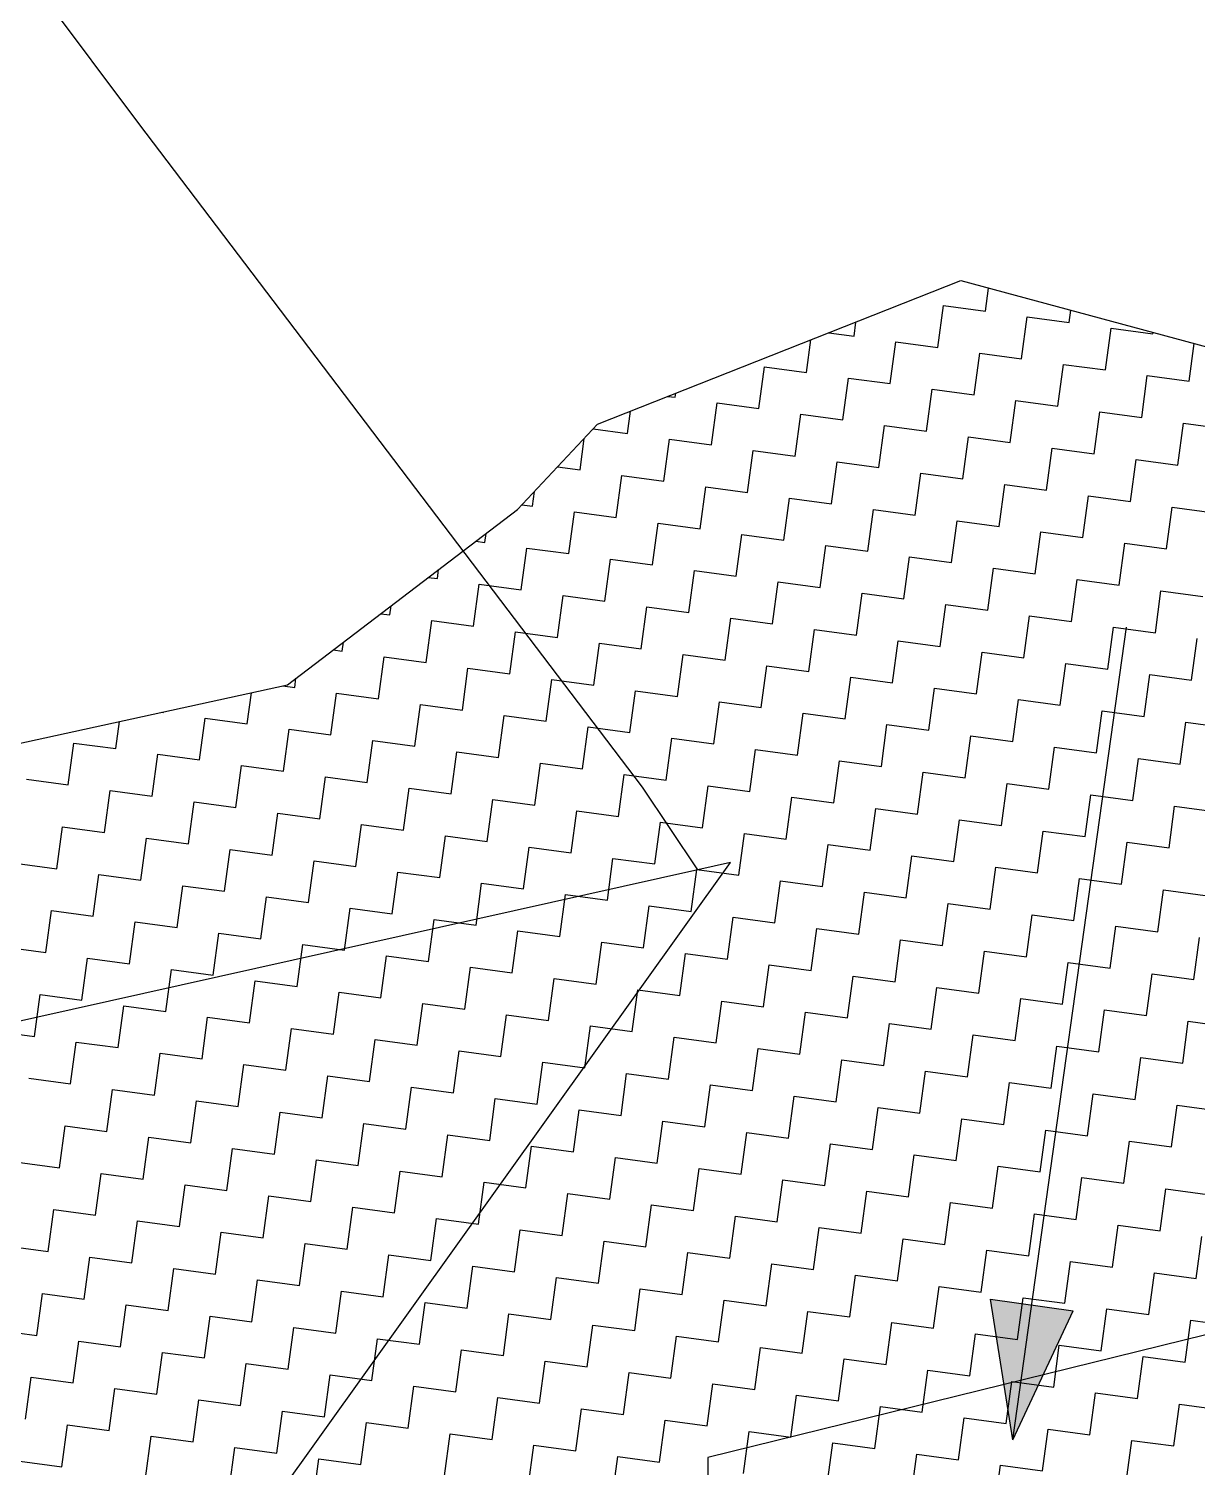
# Model space of a CAD drawing. Header units: metres. Extents: x 291974 to 293244, y 2020596 to 2023640.
# Drawn here: x 292345.3 to 292414.4, y 2020645 to 2020730.1 of the extents above; entities that cross this region are included whole.
import ezdxf

# ---------------------------------------------------------------- set-up
doc = ezdxf.new("R2010")
doc.units = ezdxf.units.M
doc.header["$MEASUREMENT"] = 0
doc.layers.add('POLY_HATCH', color=12, linetype='Continuous')
doc.layers.add('POLY_PARCEL', color=6, linetype='Continuous')

msp = doc.modelspace()

# ---------------------------------------------------------------- hatches: boundary and pattern name
h = msp.add_hatch(color=256)
h.paths.add_polyline_path([(292404.578, 2020654.609), (292402.138, 2020654.95), (292403.462, 2020646.633)])
h.paths.add_polyline_path([(292403.462, 2020646.633), (292407.017, 2020654.268), (292404.578, 2020654.609)])

# ---------------------------------------------------------------- linework, layer by layer
for points in [[(292403.462, 2020646.633), (292410.182, 2020694.685)], [(292402.138, 2020654.95), (292407.017, 2020654.268)], [(292403.462, 2020646.633), (292402.138, 2020654.95)], [(292403.462, 2020646.633), (292407.017, 2020654.268)]]:
    msp.add_lwpolyline(points)
at = {"layer": 'POLY_HATCH'}
for p, q in [((292378.901, 2020706.679), (292400.38, 2020715.165)), ((292400.38, 2020715.165), (292418.431, 2020710.293)), ((292374.154, 2020701.629), (292378.901, 2020706.679)), ((292360.556, 2020691.268), (292374.154, 2020701.629)), ((292342.12, 2020687.249), (292360.556, 2020691.268))]:
    msp.add_line(p, q, dxfattribs=at)
at = {"layer": 'POLY_HATCH', "linetype": 'Continuous'}
for p, q in [((292401.829, 2020713.36), (292402.012, 2020714.724)), ((292399.017, 2020711.216), (292399.351, 2020713.694)), ((292399.351, 2020713.694), (292401.829, 2020713.36)), ((292406.784, 2020712.692), (292406.881, 2020713.411)), ((292394.062, 2020711.884), (292394.174, 2020712.713)), ((292403.972, 2020710.549), (292404.306, 2020713.026)), ((292404.306, 2020713.026), (292406.784, 2020712.692)), ((292391.25, 2020709.741), (292391.509, 2020711.66)), ((292392.581, 2020712.084), (292394.062, 2020711.884)), ((292408.927, 2020709.881), (292409.261, 2020712.358)), ((292409.261, 2020712.358), (292411.739, 2020712.024)), ((292411.739, 2020712.024), (292411.749, 2020712.097)), ((292396.206, 2020709.073), (292396.539, 2020711.55)), ((292396.539, 2020711.55), (292399.017, 2020711.216)), ((292401.161, 2020708.405), (292401.495, 2020710.883)), ((292401.495, 2020710.883), (292403.972, 2020710.549)), ((292413.882, 2020709.213), (292414.183, 2020711.44)), ((292388.439, 2020707.597), (292388.773, 2020710.075)), ((292388.773, 2020710.075), (292391.25, 2020709.741)), ((292406.116, 2020707.737), (292406.45, 2020710.215)), ((292406.45, 2020710.215), (292408.927, 2020709.881)), ((292393.394, 2020706.929), (292393.728, 2020709.407)), ((292393.728, 2020709.407), (292396.206, 2020709.073)), ((292411.071, 2020707.069), (292411.405, 2020709.547)), ((292411.405, 2020709.547), (292413.882, 2020709.213)), ((292383.06, 2020708.322), (292383.484, 2020708.265)), ((292383.484, 2020708.265), (292383.516, 2020708.502)), ((292398.349, 2020706.261), (292398.683, 2020708.739)), ((292398.683, 2020708.739), (292401.161, 2020708.405)), ((292380.672, 2020706.121), (292380.851, 2020707.45)), ((292385.627, 2020705.453), (292385.961, 2020707.931)), ((292385.961, 2020707.931), (292388.439, 2020707.597)), ((292403.304, 2020705.593), (292403.638, 2020708.071)), ((292403.638, 2020708.071), (292406.116, 2020707.737)), ((292408.259, 2020704.926), (292408.593, 2020707.403)), ((292408.593, 2020707.403), (292411.071, 2020707.069)), ((292390.583, 2020704.786), (292390.916, 2020707.263)), ((292390.916, 2020707.263), (292393.394, 2020706.929)), ((292395.538, 2020704.118), (292395.872, 2020706.595)), ((292395.872, 2020706.595), (292398.349, 2020706.261)), ((292413.215, 2020704.258), (292413.549, 2020706.735)), ((292413.549, 2020706.735), (292416.026, 2020706.401)), ((292377.861, 2020703.978), (292378.112, 2020705.839)), ((292378.635, 2020706.396), (292380.672, 2020706.121)), ((292382.816, 2020703.31), (292383.15, 2020705.787)), ((292383.15, 2020705.787), (292385.627, 2020705.453)), ((292400.493, 2020703.45), (292400.827, 2020705.927)), ((292400.827, 2020705.927), (292403.304, 2020705.593)), ((292387.771, 2020702.642), (292388.105, 2020705.12)), ((292388.105, 2020705.12), (292390.583, 2020704.786)), ((292405.448, 2020702.782), (292405.782, 2020705.259)), ((292405.782, 2020705.259), (292408.259, 2020704.926)), ((292376.53, 2020704.157), (292377.861, 2020703.978)), ((292392.726, 2020701.974), (292393.06, 2020704.452)), ((292393.06, 2020704.452), (292395.538, 2020704.118)), ((292410.403, 2020702.114), (292410.737, 2020704.592)), ((292410.737, 2020704.592), (292413.215, 2020704.258)), ((292380.004, 2020701.166), (292380.338, 2020703.644)), ((292380.338, 2020703.644), (292382.816, 2020703.31)), ((292397.681, 2020701.306), (292398.015, 2020703.784)), ((292398.015, 2020703.784), (292400.493, 2020703.45)), ((292375.049, 2020701.834), (292375.167, 2020702.707)), ((292384.96, 2020700.498), (292385.293, 2020702.976)), ((292385.293, 2020702.976), (292387.771, 2020702.642)), ((292389.915, 2020699.83), (292390.249, 2020702.308)), ((292390.249, 2020702.308), (292392.726, 2020701.974)), ((292402.636, 2020700.638), (292402.97, 2020703.116)), ((292402.97, 2020703.116), (292405.448, 2020702.782)), ((292407.592, 2020699.97), (292407.926, 2020702.448)), ((292407.926, 2020702.448), (292410.403, 2020702.114)), ((292374.426, 2020701.918), (292375.049, 2020701.834)), ((292377.193, 2020699.023), (292377.527, 2020701.5)), ((292377.527, 2020701.5), (292380.004, 2020701.166)), ((292394.87, 2020699.163), (292395.204, 2020701.64)), ((292395.204, 2020701.64), (292397.681, 2020701.306)), ((292412.547, 2020699.303), (292412.881, 2020701.78)), ((292412.881, 2020701.78), (292415.358, 2020701.446)), ((292382.148, 2020698.355), (292382.482, 2020700.832)), ((292382.482, 2020700.832), (292384.96, 2020700.498)), ((292399.825, 2020698.495), (292400.159, 2020700.972)), ((292400.159, 2020700.972), (292402.636, 2020700.638)), ((292371.704, 2020699.762), (292372.238, 2020699.69)), ((292372.238, 2020699.69), (292372.31, 2020700.224)), ((292387.103, 2020697.687), (292387.437, 2020700.164)), ((292387.437, 2020700.164), (292389.915, 2020699.83)), ((292404.78, 2020697.827), (292405.114, 2020700.304)), ((292405.114, 2020700.304), (292407.592, 2020699.97)), ((292374.381, 2020696.879), (292374.715, 2020699.356)), ((292374.715, 2020699.356), (292377.193, 2020699.023)), ((292392.058, 2020697.019), (292392.392, 2020699.496)), ((292392.392, 2020699.496), (292394.87, 2020699.163)), ((292409.735, 2020697.159), (292410.069, 2020699.636)), ((292410.069, 2020699.636), (292412.547, 2020699.303)), ((292369.426, 2020697.547), (292369.498, 2020698.081)), ((292379.336, 2020696.211), (292379.67, 2020698.689)), ((292379.67, 2020698.689), (292382.148, 2020698.355)), ((292397.013, 2020696.351), (292397.347, 2020698.829)), ((292397.347, 2020698.829), (292399.825, 2020698.495)), ((292401.969, 2020695.683), (292402.302, 2020698.161)), ((292402.302, 2020698.161), (292404.78, 2020697.827)), ((292368.891, 2020697.619), (292369.426, 2020697.547)), ((292371.57, 2020694.735), (292371.904, 2020697.213)), ((292371.904, 2020697.213), (292374.381, 2020696.879)), ((292384.292, 2020695.543), (292384.626, 2020698.021)), ((292384.626, 2020698.021), (292387.103, 2020697.687)), ((292389.247, 2020694.875), (292389.581, 2020697.353)), ((292389.581, 2020697.353), (292392.058, 2020697.019)), ((292406.924, 2020695.015), (292407.258, 2020697.493)), ((292407.258, 2020697.493), (292409.735, 2020697.159)), ((292376.525, 2020694.067), (292376.859, 2020696.545)), ((292376.859, 2020696.545), (292379.336, 2020696.211)), ((292394.202, 2020694.207), (292394.536, 2020696.685)), ((292394.536, 2020696.685), (292397.013, 2020696.351)), ((292411.879, 2020694.347), (292412.213, 2020696.825)), ((292412.213, 2020696.825), (292414.69, 2020696.491)), ((292366.615, 2020695.403), (292366.687, 2020695.939)), ((292381.48, 2020693.4), (292381.814, 2020695.877)), ((292381.814, 2020695.877), (292384.292, 2020695.543)), ((292399.157, 2020693.54), (292399.491, 2020696.017)), ((292399.491, 2020696.017), (292401.969, 2020695.683)), ((292366.078, 2020695.475), (292366.615, 2020695.403)), ((292368.758, 2020692.592), (292369.092, 2020695.069)), ((292369.092, 2020695.069), (292371.57, 2020694.735)), ((292386.435, 2020692.732), (292386.769, 2020695.209)), ((292386.769, 2020695.209), (292389.247, 2020694.875)), ((292404.112, 2020692.872), (292404.446, 2020695.349)), ((292404.446, 2020695.349), (292406.924, 2020695.015)), ((292409.067, 2020692.204), (292409.401, 2020694.681)), ((292409.401, 2020694.681), (292411.879, 2020694.347)), ((292363.803, 2020693.26), (292363.876, 2020693.797)), ((292373.713, 2020691.924), (292374.047, 2020694.401)), ((292374.047, 2020694.401), (292376.525, 2020694.067)), ((292391.39, 2020692.064), (292391.724, 2020694.541)), ((292391.724, 2020694.541), (292394.202, 2020694.207)), ((292396.346, 2020691.396), (292396.679, 2020693.873)), ((292396.679, 2020693.873), (292399.157, 2020693.54)), ((292414.022, 2020691.536), (292414.356, 2020694.013)), ((292363.265, 2020693.332), (292363.803, 2020693.26)), ((292378.669, 2020691.256), (292379.003, 2020693.733)), ((292379.003, 2020693.733), (292381.48, 2020693.4)), ((292383.624, 2020690.588), (292383.958, 2020693.066)), ((292383.958, 2020693.066), (292386.435, 2020692.732)), ((292401.301, 2020690.728), (292401.635, 2020693.206)), ((292401.635, 2020693.206), (292404.112, 2020692.872)), ((292365.947, 2020690.448), (292366.281, 2020692.926)), ((292366.281, 2020692.926), (292368.758, 2020692.592)), ((292370.902, 2020689.78), (292371.236, 2020692.258)), ((292371.236, 2020692.258), (292373.713, 2020691.924)), ((292388.579, 2020689.92), (292388.913, 2020692.398)), ((292388.913, 2020692.398), (292391.39, 2020692.064)), ((292406.256, 2020690.06), (292406.59, 2020692.538)), ((292406.59, 2020692.538), (292409.067, 2020692.204)), ((292360.992, 2020691.116), (292361.064, 2020691.655)), ((292375.857, 2020689.112), (292376.191, 2020691.59)), ((292376.191, 2020691.59), (292378.669, 2020691.256)), ((292393.534, 2020689.252), (292393.868, 2020691.73)), ((292393.868, 2020691.73), (292396.346, 2020691.396)), ((292411.211, 2020689.392), (292411.545, 2020691.87)), ((292411.545, 2020691.87), (292414.022, 2020691.536)), ((292358.18, 2020688.972), (292358.427, 2020690.804)), ((292360.293, 2020691.21), (292360.992, 2020691.116)), ((292363.135, 2020688.304), (292363.469, 2020690.782)), ((292363.469, 2020690.782), (292365.947, 2020690.448)), ((292380.812, 2020688.444), (292381.146, 2020690.922)), ((292381.146, 2020690.922), (292383.624, 2020690.588)), ((292398.489, 2020688.584), (292398.823, 2020691.062)), ((292398.823, 2020691.062), (292401.301, 2020690.728)), ((292403.444, 2020687.916), (292403.778, 2020690.394)), ((292403.778, 2020690.394), (292406.256, 2020690.06)), ((292353.141, 2020689.651), (292353.225, 2020689.64)), ((292353.225, 2020689.64), (292353.229, 2020689.671)), ((292368.09, 2020687.637), (292368.424, 2020690.114)), ((292368.424, 2020690.114), (292370.902, 2020689.78)), ((292385.767, 2020687.777), (292386.101, 2020690.254)), ((292386.101, 2020690.254), (292388.579, 2020689.92)), ((292390.723, 2020687.109), (292391.056, 2020689.586)), ((292391.056, 2020689.586), (292393.534, 2020689.252)), ((292408.399, 2020687.249), (292408.733, 2020689.726)), ((292408.733, 2020689.726), (292411.211, 2020689.392)), ((292350.414, 2020687.497), (292350.63, 2020689.104)), ((292355.369, 2020686.829), (292355.703, 2020689.306)), ((292355.703, 2020689.306), (292358.18, 2020688.972)), ((292373.046, 2020686.969), (292373.38, 2020689.446)), ((292373.38, 2020689.446), (292375.857, 2020689.112)), ((292378.001, 2020686.301), (292378.335, 2020688.778)), ((292378.335, 2020688.778), (292380.812, 2020688.444)), ((292395.678, 2020686.441), (292396.012, 2020688.918)), ((292396.012, 2020688.918), (292398.489, 2020688.584)), ((292413.355, 2020686.581), (292413.689, 2020689.058)), ((292413.689, 2020689.058), (292416.166, 2020688.724)), ((292360.324, 2020686.161), (292360.658, 2020688.638)), ((292360.658, 2020688.638), (292363.135, 2020688.304)), ((292365.279, 2020685.493), (292365.613, 2020687.97)), ((292365.613, 2020687.97), (292368.09, 2020687.637)), ((292382.956, 2020685.633), (292383.29, 2020688.11)), ((292383.29, 2020688.11), (292385.767, 2020687.777)), ((292400.633, 2020685.773), (292400.967, 2020688.25)), ((292400.967, 2020688.25), (292403.444, 2020687.916)), ((292347.602, 2020685.353), (292347.936, 2020687.83)), ((292347.936, 2020687.83), (292350.414, 2020687.497)), ((292352.557, 2020684.685), (292352.891, 2020687.163)), ((292352.891, 2020687.163), (292355.369, 2020686.829)), ((292370.234, 2020684.825), (292370.568, 2020687.303)), ((292370.568, 2020687.303), (292373.046, 2020686.969)), ((292387.911, 2020684.965), (292388.245, 2020687.443)), ((292388.245, 2020687.443), (292390.723, 2020687.109)), ((292405.588, 2020685.105), (292405.922, 2020687.583)), ((292405.922, 2020687.583), (292408.399, 2020687.249)), ((292357.512, 2020684.017), (292357.846, 2020686.495)), ((292357.846, 2020686.495), (292360.324, 2020686.161)), ((292375.189, 2020684.157), (292375.523, 2020686.635)), ((292375.523, 2020686.635), (292378.001, 2020686.301)), ((292392.866, 2020684.297), (292393.2, 2020686.775)), ((292393.2, 2020686.775), (292395.678, 2020686.441)), ((292410.543, 2020684.437), (292410.877, 2020686.915)), ((292410.877, 2020686.915), (292413.355, 2020686.581)), ((292345.124, 2020685.687), (292347.602, 2020685.353)), ((292362.467, 2020683.349), (292362.801, 2020685.827)), ((292362.801, 2020685.827), (292365.279, 2020685.493)), ((292380.144, 2020683.489), (292380.478, 2020685.967)), ((292380.478, 2020685.967), (292382.956, 2020685.633)), ((292385.099, 2020682.821), (292385.433, 2020685.299)), ((292385.433, 2020685.299), (292387.911, 2020684.965)), ((292397.821, 2020683.629), (292398.155, 2020686.107)), ((292398.155, 2020686.107), (292400.633, 2020685.773)), ((292402.776, 2020682.961), (292403.11, 2020685.439)), ((292403.11, 2020685.439), (292405.588, 2020685.105)), ((292349.746, 2020682.541), (292350.08, 2020685.019)), ((292350.08, 2020685.019), (292352.557, 2020684.685)), ((292367.423, 2020682.681), (292367.756, 2020685.159)), ((292367.756, 2020685.159), (292370.234, 2020684.825)), ((292372.378, 2020682.014), (292372.712, 2020684.491)), ((292372.712, 2020684.491), (292375.189, 2020684.157)), ((292390.055, 2020682.153), (292390.389, 2020684.631)), ((292390.389, 2020684.631), (292392.866, 2020684.297)), ((292407.732, 2020682.293), (292408.065, 2020684.771)), ((292408.065, 2020684.771), (292410.543, 2020684.437)), ((292354.701, 2020681.874), (292355.035, 2020684.351)), ((292355.035, 2020684.351), (292357.512, 2020684.017)), ((292359.656, 2020681.206), (292359.99, 2020683.683)), ((292359.99, 2020683.683), (292362.467, 2020683.349)), ((292377.333, 2020681.346), (292377.667, 2020683.823)), ((292377.667, 2020683.823), (292380.144, 2020683.489)), ((292395.01, 2020681.486), (292395.344, 2020683.963)), ((292395.344, 2020683.963), (292397.821, 2020683.629)), ((292412.687, 2020681.626), (292413.021, 2020684.103)), ((292413.021, 2020684.103), (292415.498, 2020683.769)), ((292346.934, 2020680.398), (292347.268, 2020682.875)), ((292347.268, 2020682.875), (292349.746, 2020682.541)), ((292364.611, 2020680.538), (292364.945, 2020683.015)), ((292364.945, 2020683.015), (292367.423, 2020682.681)), ((292382.288, 2020680.678), (292382.622, 2020683.155)), ((292382.622, 2020683.155), (292385.099, 2020682.821)), ((292399.965, 2020680.818), (292400.299, 2020683.295)), ((292400.299, 2020683.295), (292402.776, 2020682.961)), ((292351.889, 2020679.73), (292352.223, 2020682.207)), ((292352.223, 2020682.207), (292354.701, 2020681.874)), ((292369.566, 2020679.87), (292369.9, 2020682.347)), ((292369.9, 2020682.347), (292372.378, 2020682.014)), ((292387.243, 2020680.01), (292387.577, 2020682.487)), ((292387.577, 2020682.487), (292390.055, 2020682.153)), ((292404.92, 2020680.15), (292405.254, 2020682.627)), ((292405.254, 2020682.627), (292407.732, 2020682.293)), ((292409.875, 2020679.482), (292410.209, 2020681.96)), ((292410.209, 2020681.96), (292412.687, 2020681.626)), ((292356.844, 2020679.062), (292357.178, 2020681.54)), ((292357.178, 2020681.54), (292359.656, 2020681.206)), ((292374.521, 2020679.202), (292374.855, 2020681.68)), ((292374.855, 2020681.68), (292377.333, 2020681.346)), ((292392.198, 2020679.342), (292392.532, 2020681.82)), ((292392.532, 2020681.82), (292395.01, 2020681.486)), ((292397.153, 2020678.674), (292397.487, 2020681.152)), ((292397.487, 2020681.152), (292399.965, 2020680.818)), ((292344.457, 2020680.732), (292346.934, 2020680.398)), ((292361.8, 2020678.394), (292362.133, 2020680.872)), ((292362.133, 2020680.872), (292364.611, 2020680.538)), ((292366.755, 2020677.726), (292367.089, 2020680.204)), ((292367.089, 2020680.204), (292369.566, 2020679.87)), ((292379.476, 2020678.534), (292379.81, 2020681.012)), ((292379.81, 2020681.012), (292382.288, 2020680.678)), ((292384.432, 2020677.866), (292384.766, 2020680.344)), ((292384.766, 2020680.344), (292387.243, 2020680.01)), ((292402.109, 2020678.006), (292402.442, 2020680.484)), ((292402.442, 2020680.484), (292404.92, 2020680.15)), ((292349.078, 2020677.586), (292349.412, 2020680.064)), ((292349.412, 2020680.064), (292351.889, 2020679.73)), ((292354.033, 2020676.918), (292354.367, 2020679.396)), ((292354.367, 2020679.396), (292356.844, 2020679.062)), ((292371.71, 2020677.058), (292372.044, 2020679.536)), ((292372.044, 2020679.536), (292374.521, 2020679.202)), ((292389.387, 2020677.198), (292389.721, 2020679.676)), ((292389.721, 2020679.676), (292392.198, 2020679.342)), ((292407.064, 2020677.338), (292407.398, 2020679.816)), ((292407.398, 2020679.816), (292409.875, 2020679.482)), ((292358.988, 2020676.251), (292359.322, 2020678.728)), ((292359.322, 2020678.728), (292361.8, 2020678.394)), ((292376.665, 2020676.39), (292376.999, 2020678.868)), ((292376.999, 2020678.868), (292379.476, 2020678.534)), ((292394.342, 2020676.53), (292394.676, 2020679.008)), ((292394.676, 2020679.008), (292397.153, 2020678.674)), ((292412.019, 2020676.67), (292412.353, 2020679.148)), ((292412.353, 2020679.148), (292414.83, 2020678.814)), ((292346.266, 2020675.443), (292346.6, 2020677.92)), ((292346.6, 2020677.92), (292349.078, 2020677.586)), ((292363.943, 2020675.583), (292364.277, 2020678.06)), ((292364.277, 2020678.06), (292366.755, 2020677.726)), ((292381.62, 2020675.723), (292381.954, 2020678.2)), ((292381.954, 2020678.2), (292384.432, 2020677.866)), ((292399.297, 2020675.863), (292399.631, 2020678.34)), ((292399.631, 2020678.34), (292402.109, 2020678.006)), ((292404.252, 2020675.195), (292404.586, 2020677.672)), ((292404.586, 2020677.672), (292407.064, 2020677.338)), ((292351.221, 2020674.775), (292351.555, 2020677.252)), ((292351.555, 2020677.252), (292354.033, 2020676.918)), ((292368.898, 2020674.915), (292369.232, 2020677.392)), ((292369.232, 2020677.392), (292371.71, 2020677.058)), ((292386.575, 2020675.055), (292386.909, 2020677.532)), ((292386.909, 2020677.532), (292389.387, 2020677.198)), ((292391.53, 2020674.387), (292391.864, 2020676.864)), ((292391.864, 2020676.864), (292394.342, 2020676.53)), ((292409.207, 2020674.527), (292409.541, 2020677.004)), ((292409.541, 2020677.004), (292412.019, 2020676.67)), ((292356.177, 2020674.107), (292356.51, 2020676.584)), ((292356.51, 2020676.584), (292358.988, 2020676.251)), ((292373.853, 2020674.247), (292374.187, 2020676.724)), ((292374.187, 2020676.724), (292376.665, 2020676.39)), ((292378.809, 2020673.579), (292379.143, 2020676.057)), ((292379.143, 2020676.057), (292381.62, 2020675.723)), ((292396.486, 2020673.719), (292396.819, 2020676.197)), ((292396.819, 2020676.197), (292399.297, 2020675.863)), ((292414.162, 2020673.859), (292414.496, 2020676.337)), ((292343.789, 2020675.777), (292346.266, 2020675.443)), ((292348.41, 2020672.631), (292348.744, 2020675.109)), ((292348.744, 2020675.109), (292351.221, 2020674.775)), ((292361.132, 2020673.439), (292361.466, 2020675.917)), ((292361.466, 2020675.917), (292363.943, 2020675.583)), ((292366.087, 2020672.771), (292366.421, 2020675.249)), ((292366.421, 2020675.249), (292368.898, 2020674.915)), ((292383.764, 2020672.911), (292384.098, 2020675.389)), ((292384.098, 2020675.389), (292386.575, 2020675.055)), ((292401.441, 2020673.051), (292401.775, 2020675.529)), ((292401.775, 2020675.529), (292404.252, 2020675.195)), ((292353.365, 2020671.963), (292353.699, 2020674.441)), ((292353.699, 2020674.441), (292356.177, 2020674.107)), ((292371.042, 2020672.103), (292371.376, 2020674.581)), ((292371.376, 2020674.581), (292373.853, 2020674.247)), ((292388.719, 2020672.243), (292389.053, 2020674.721)), ((292389.053, 2020674.721), (292391.53, 2020674.387)), ((292406.396, 2020672.383), (292406.73, 2020674.861)), ((292406.73, 2020674.861), (292409.207, 2020674.527)), ((292358.32, 2020671.295), (292358.654, 2020673.773)), ((292358.654, 2020673.773), (292361.132, 2020673.439)), ((292375.997, 2020671.435), (292376.331, 2020673.913)), ((292376.331, 2020673.913), (292378.809, 2020673.579)), ((292393.674, 2020671.575), (292394.008, 2020674.053)), ((292394.008, 2020674.053), (292396.486, 2020673.719)), ((292398.629, 2020670.907), (292398.963, 2020673.385)), ((292398.963, 2020673.385), (292401.441, 2020673.051)), ((292411.351, 2020671.715), (292411.685, 2020674.193)), ((292411.685, 2020674.193), (292414.162, 2020673.859)), ((292345.598, 2020670.488), (292345.932, 2020672.965)), ((292345.932, 2020672.965), (292348.41, 2020672.631)), ((292363.275, 2020670.627), (292363.609, 2020673.105)), ((292363.609, 2020673.105), (292366.087, 2020672.771)), ((292380.952, 2020670.767), (292381.286, 2020673.245)), ((292381.286, 2020673.245), (292383.764, 2020672.911)), ((292385.907, 2020670.1), (292386.241, 2020672.577)), ((292386.241, 2020672.577), (292388.719, 2020672.243)), ((292403.584, 2020670.24), (292403.918, 2020672.717)), ((292403.918, 2020672.717), (292406.396, 2020672.383)), ((292350.553, 2020669.82), (292350.887, 2020672.297)), ((292350.887, 2020672.297), (292353.365, 2020671.963)), ((292368.23, 2020669.96), (292368.564, 2020672.437)), ((292368.564, 2020672.437), (292371.042, 2020672.103)), ((292373.186, 2020669.292), (292373.519, 2020671.769)), ((292373.519, 2020671.769), (292375.997, 2020671.435)), ((292390.862, 2020669.432), (292391.196, 2020671.909)), ((292391.196, 2020671.909), (292393.674, 2020671.575)), ((292408.539, 2020669.572), (292408.873, 2020672.049)), ((292408.873, 2020672.049), (292411.351, 2020671.715)), ((292355.509, 2020669.152), (292355.843, 2020671.629)), ((292355.843, 2020671.629), (292358.32, 2020671.295)), ((292360.464, 2020668.484), (292360.798, 2020670.961)), ((292360.798, 2020670.961), (292363.275, 2020670.627)), ((292378.141, 2020668.624), (292378.475, 2020671.101)), ((292378.475, 2020671.101), (292380.952, 2020670.767)), ((292395.818, 2020668.764), (292396.152, 2020671.241)), ((292396.152, 2020671.241), (292398.629, 2020670.907)), ((292413.495, 2020668.904), (292413.828, 2020671.381)), ((292413.828, 2020671.381), (292416.306, 2020671.047)), ((292343.121, 2020670.821), (292345.598, 2020670.488)), ((292347.742, 2020667.676), (292348.076, 2020670.154)), ((292348.076, 2020670.154), (292350.553, 2020669.82)), ((292365.419, 2020667.816), (292365.753, 2020670.294)), ((292365.753, 2020670.294), (292368.23, 2020669.96)), ((292383.096, 2020667.956), (292383.43, 2020670.434)), ((292383.43, 2020670.434), (292385.907, 2020670.1)), ((292400.773, 2020668.096), (292401.107, 2020670.574)), ((292401.107, 2020670.574), (292403.584, 2020670.24)), ((292352.697, 2020667.008), (292353.031, 2020669.486)), ((292353.031, 2020669.486), (292355.509, 2020669.152)), ((292370.374, 2020667.148), (292370.708, 2020669.626)), ((292370.708, 2020669.626), (292373.186, 2020669.292)), ((292388.051, 2020667.288), (292388.385, 2020669.766)), ((292388.385, 2020669.766), (292390.862, 2020669.432)), ((292405.728, 2020667.428), (292406.062, 2020669.906)), ((292406.062, 2020669.906), (292408.539, 2020669.572)), ((292410.683, 2020666.76), (292411.017, 2020669.238)), ((292411.017, 2020669.238), (292413.495, 2020668.904)), ((292357.652, 2020666.34), (292357.986, 2020668.818)), ((292357.986, 2020668.818), (292360.464, 2020668.484)), ((292375.329, 2020666.48), (292375.663, 2020668.958)), ((292375.663, 2020668.958), (292378.141, 2020668.624)), ((292380.284, 2020665.812), (292380.618, 2020668.29)), ((292380.618, 2020668.29), (292383.096, 2020667.956)), ((292393.006, 2020666.62), (292393.34, 2020669.098)), ((292393.34, 2020669.098), (292395.818, 2020668.764)), ((292397.961, 2020665.952), (292398.295, 2020668.43)), ((292398.295, 2020668.43), (292400.773, 2020668.096)), ((292345.264, 2020668.01), (292347.742, 2020667.676)), ((292362.607, 2020665.672), (292362.941, 2020668.15)), ((292362.941, 2020668.15), (292365.419, 2020667.816)), ((292367.563, 2020665.004), (292367.896, 2020667.482)), ((292367.896, 2020667.482), (292370.374, 2020667.148)), ((292385.239, 2020665.144), (292385.573, 2020667.622)), ((292385.573, 2020667.622), (292388.051, 2020667.288)), ((292402.916, 2020665.284), (292403.25, 2020667.762)), ((292403.25, 2020667.762), (292405.728, 2020667.428)), ((292349.886, 2020664.864), (292350.22, 2020667.342)), ((292350.22, 2020667.342), (292352.697, 2020667.008)), ((292354.841, 2020664.197), (292355.175, 2020666.674)), ((292355.175, 2020666.674), (292357.652, 2020666.34)), ((292372.518, 2020664.337), (292372.852, 2020666.814)), ((292372.852, 2020666.814), (292375.329, 2020666.48)), ((292390.195, 2020664.477), (292390.529, 2020666.954)), ((292390.529, 2020666.954), (292393.006, 2020666.62)), ((292407.872, 2020664.617), (292408.205, 2020667.094)), ((292408.205, 2020667.094), (292410.683, 2020666.76)), ((292359.796, 2020663.529), (292360.13, 2020666.006)), ((292360.13, 2020666.006), (292362.607, 2020665.672)), ((292377.473, 2020663.669), (292377.807, 2020666.146)), ((292377.807, 2020666.146), (292380.284, 2020665.812)), ((292395.15, 2020663.809), (292395.484, 2020666.286)), ((292395.484, 2020666.286), (292397.961, 2020665.952)), ((292412.827, 2020663.949), (292413.161, 2020666.426)), ((292413.161, 2020666.426), (292415.638, 2020666.092)), ((292347.074, 2020662.721), (292347.408, 2020665.198)), ((292347.408, 2020665.198), (292349.886, 2020664.864)), ((292364.751, 2020662.861), (292365.085, 2020665.338)), ((292365.085, 2020665.338), (292367.563, 2020665.004)), ((292382.428, 2020663.001), (292382.762, 2020665.478)), ((292382.762, 2020665.478), (292385.239, 2020665.144)), ((292400.105, 2020663.141), (292400.439, 2020665.618)), ((292400.439, 2020665.618), (292402.916, 2020665.284)), ((292405.06, 2020662.473), (292405.394, 2020664.95)), ((292405.394, 2020664.95), (292407.872, 2020664.617)), ((292352.029, 2020662.053), (292352.363, 2020664.531)), ((292352.363, 2020664.531), (292354.841, 2020664.197)), ((292369.706, 2020662.193), (292370.04, 2020664.671)), ((292370.04, 2020664.671), (292372.518, 2020664.337)), ((292387.383, 2020662.333), (292387.717, 2020664.811)), ((292387.717, 2020664.811), (292390.195, 2020664.477)), ((292392.338, 2020661.665), (292392.672, 2020664.143)), ((292392.672, 2020664.143), (292395.15, 2020663.809)), ((292410.015, 2020661.805), (292410.349, 2020664.283)), ((292410.349, 2020664.283), (292412.827, 2020663.949)), ((292356.984, 2020661.385), (292357.318, 2020663.863)), ((292357.318, 2020663.863), (292359.796, 2020663.529)), ((292361.94, 2020660.717), (292362.273, 2020663.195)), ((292362.273, 2020663.195), (292364.751, 2020662.861)), ((292374.661, 2020661.525), (292374.995, 2020664.003)), ((292374.995, 2020664.003), (292377.473, 2020663.669)), ((292379.616, 2020660.857), (292379.95, 2020663.335)), ((292379.95, 2020663.335), (292382.428, 2020663.001)), ((292397.293, 2020660.997), (292397.627, 2020663.475)), ((292397.627, 2020663.475), (292400.105, 2020663.141)), ((292344.597, 2020663.055), (292347.074, 2020662.721)), ((292349.218, 2020659.909), (292349.552, 2020662.387)), ((292349.552, 2020662.387), (292352.029, 2020662.053)), ((292366.895, 2020660.049), (292367.229, 2020662.527)), ((292367.229, 2020662.527), (292369.706, 2020662.193)), ((292384.572, 2020660.189), (292384.906, 2020662.667)), ((292384.906, 2020662.667), (292387.383, 2020662.333)), ((292402.249, 2020660.329), (292402.582, 2020662.807)), ((292402.582, 2020662.807), (292405.06, 2020662.473)), ((292354.173, 2020659.241), (292354.507, 2020661.719)), ((292354.507, 2020661.719), (292356.984, 2020661.385)), ((292371.85, 2020659.381), (292372.184, 2020661.859)), ((292372.184, 2020661.859), (292374.661, 2020661.525)), ((292389.527, 2020659.521), (292389.861, 2020661.999)), ((292389.861, 2020661.999), (292392.338, 2020661.665)), ((292407.204, 2020659.661), (292407.538, 2020662.139)), ((292407.538, 2020662.139), (292410.015, 2020661.805)), ((292359.128, 2020658.574), (292359.462, 2020661.051)), ((292359.462, 2020661.051), (292361.94, 2020660.717)), ((292376.805, 2020658.714), (292377.139, 2020661.191)), ((292377.139, 2020661.191), (292379.616, 2020660.857)), ((292394.482, 2020658.854), (292394.816, 2020661.331)), ((292394.816, 2020661.331), (292397.293, 2020660.997)), ((292399.437, 2020658.186), (292399.771, 2020660.663)), ((292399.771, 2020660.663), (292402.249, 2020660.329)), ((292412.159, 2020658.994), (292412.493, 2020661.471)), ((292412.493, 2020661.471), (292414.97, 2020661.137)), ((292346.406, 2020657.766), (292346.74, 2020660.243)), ((292346.74, 2020660.243), (292349.218, 2020659.909)), ((292364.083, 2020657.906), (292364.417, 2020660.383)), ((292364.417, 2020660.383), (292366.895, 2020660.049)), ((292381.76, 2020658.046), (292382.094, 2020660.523)), ((292382.094, 2020660.523), (292384.572, 2020660.189)), ((292386.715, 2020657.378), (292387.049, 2020659.855)), ((292387.049, 2020659.855), (292389.527, 2020659.521)), ((292404.392, 2020657.518), (292404.726, 2020659.995)), ((292404.726, 2020659.995), (292407.204, 2020659.661)), ((292351.361, 2020657.098), (292351.695, 2020659.575)), ((292351.695, 2020659.575), (292354.173, 2020659.241)), ((292369.038, 2020657.238), (292369.372, 2020659.715)), ((292369.372, 2020659.715), (292371.85, 2020659.381)), ((292373.993, 2020656.57), (292374.327, 2020659.047)), ((292374.327, 2020659.047), (292376.805, 2020658.714)), ((292391.67, 2020656.71), (292392.004, 2020659.187)), ((292392.004, 2020659.187), (292394.482, 2020658.854)), ((292409.347, 2020656.85), (292409.681, 2020659.327)), ((292409.681, 2020659.327), (292412.159, 2020658.994)), ((292343.929, 2020658.1), (292346.406, 2020657.766)), ((292356.316, 2020656.43), (292356.65, 2020658.908)), ((292356.65, 2020658.908), (292359.128, 2020658.574)), ((292361.272, 2020655.762), (292361.606, 2020658.24)), ((292361.606, 2020658.24), (292364.083, 2020657.906)), ((292378.949, 2020655.902), (292379.283, 2020658.38)), ((292379.283, 2020658.38), (292381.76, 2020658.046)), ((292396.625, 2020656.042), (292396.959, 2020658.52)), ((292396.959, 2020658.52), (292399.437, 2020658.186)), ((292414.302, 2020656.182), (292414.636, 2020658.66)), ((292348.55, 2020654.954), (292348.884, 2020657.432)), ((292348.884, 2020657.432), (292351.361, 2020657.098)), ((292366.227, 2020655.094), (292366.561, 2020657.572)), ((292366.561, 2020657.572), (292369.038, 2020657.238)), ((292383.904, 2020655.234), (292384.238, 2020657.712)), ((292384.238, 2020657.712), (292386.715, 2020657.378)), ((292401.581, 2020655.374), (292401.915, 2020657.852)), ((292401.915, 2020657.852), (292404.392, 2020657.518)), ((292353.505, 2020654.286), (292353.839, 2020656.764)), ((292353.839, 2020656.764), (292356.316, 2020656.43)), ((292371.182, 2020654.426), (292371.516, 2020656.904)), ((292371.516, 2020656.904), (292373.993, 2020656.57)), ((292388.859, 2020654.566), (292389.193, 2020657.044)), ((292389.193, 2020657.044), (292391.67, 2020656.71)), ((292393.814, 2020653.898), (292394.148, 2020656.376)), ((292394.148, 2020656.376), (292396.625, 2020656.042)), ((292406.536, 2020654.706), (292406.87, 2020657.184)), ((292406.87, 2020657.184), (292409.347, 2020656.85)), ((292411.491, 2020654.038), (292411.825, 2020656.516)), ((292411.825, 2020656.516), (292414.302, 2020656.182)), ((292358.46, 2020653.618), (292358.794, 2020656.096)), ((292358.794, 2020656.096), (292361.272, 2020655.762)), ((292376.137, 2020653.758), (292376.471, 2020656.236)), ((292376.471, 2020656.236), (292378.949, 2020655.902)), ((292381.092, 2020653.091), (292381.426, 2020655.568)), ((292381.426, 2020655.568), (292383.904, 2020655.234)), ((292398.769, 2020653.231), (292399.103, 2020655.708)), ((292399.103, 2020655.708), (292401.581, 2020655.374)), ((292345.738, 2020652.811), (292346.072, 2020655.288)), ((292346.072, 2020655.288), (292348.55, 2020654.954)), ((292363.415, 2020652.951), (292363.749, 2020655.428)), ((292363.749, 2020655.428), (292366.227, 2020655.094)), ((292368.37, 2020652.283), (292368.704, 2020654.76)), ((292368.704, 2020654.76), (292371.182, 2020654.426)), ((292386.047, 2020652.423), (292386.381, 2020654.9)), ((292386.381, 2020654.9), (292388.859, 2020654.566)), ((292403.724, 2020652.563), (292404.058, 2020655.04)), ((292404.058, 2020655.04), (292406.536, 2020654.706)), ((292350.693, 2020652.143), (292351.027, 2020654.62)), ((292351.027, 2020654.62), (292353.505, 2020654.286)), ((292355.649, 2020651.475), (292355.983, 2020653.952)), ((292355.983, 2020653.952), (292358.46, 2020653.618)), ((292373.326, 2020651.615), (292373.659, 2020654.092)), ((292373.659, 2020654.092), (292376.137, 2020653.758)), ((292391.002, 2020651.755), (292391.336, 2020654.232)), ((292391.336, 2020654.232), (292393.814, 2020653.898)), ((292408.679, 2020651.895), (292409.013, 2020654.372)), ((292409.013, 2020654.372), (292411.491, 2020654.038)), ((292343.261, 2020653.145), (292345.738, 2020652.811)), ((292360.604, 2020650.807), (292360.938, 2020653.284)), ((292360.938, 2020653.284), (292363.415, 2020652.951)), ((292378.281, 2020650.947), (292378.615, 2020653.424)), ((292378.615, 2020653.424), (292381.092, 2020653.091)), ((292395.958, 2020651.087), (292396.292, 2020653.564)), ((292396.292, 2020653.564), (292398.769, 2020653.231)), ((292413.635, 2020651.227), (292413.968, 2020653.704)), ((292413.968, 2020653.704), (292416.446, 2020653.371)), ((292347.882, 2020649.999), (292348.216, 2020652.477)), ((292348.216, 2020652.477), (292350.693, 2020652.143)), ((292365.559, 2020650.139), (292365.893, 2020652.617)), ((292365.893, 2020652.617), (292368.37, 2020652.283)), ((292383.236, 2020650.279), (292383.57, 2020652.757)), ((292383.57, 2020652.757), (292386.047, 2020652.423)), ((292400.913, 2020650.419), (292401.247, 2020652.897)), ((292401.247, 2020652.897), (292403.724, 2020652.563)), ((292405.868, 2020649.751), (292406.202, 2020652.229)), ((292406.202, 2020652.229), (292408.679, 2020651.895)), ((292352.837, 2020649.331), (292353.171, 2020651.809)), ((292353.171, 2020651.809), (292355.649, 2020651.475)), ((292370.514, 2020649.471), (292370.848, 2020651.949)), ((292370.848, 2020651.949), (292373.326, 2020651.615)), ((292375.469, 2020648.803), (292375.803, 2020651.281)), ((292375.803, 2020651.281), (292378.281, 2020650.947)), ((292388.191, 2020649.611), (292388.525, 2020652.089)), ((292388.525, 2020652.089), (292391.002, 2020651.755)), ((292393.146, 2020648.943), (292393.48, 2020651.421)), ((292393.48, 2020651.421), (292395.958, 2020651.087)), ((292410.823, 2020649.083), (292411.157, 2020651.561)), ((292411.157, 2020651.561), (292413.635, 2020651.227)), ((292357.792, 2020648.663), (292358.126, 2020651.141)), ((292358.126, 2020651.141), (292360.604, 2020650.807)), ((292362.747, 2020647.995), (292363.081, 2020650.473)), ((292363.081, 2020650.473), (292365.559, 2020650.139)), ((292380.424, 2020648.135), (292380.758, 2020650.613)), ((292380.758, 2020650.613), (292383.236, 2020650.279)), ((292398.101, 2020648.275), (292398.435, 2020650.753)), ((292398.435, 2020650.753), (292400.913, 2020650.419)), ((292345.07, 2020647.855), (292345.404, 2020650.333)), ((292345.404, 2020650.333), (292347.882, 2020649.999)), ((292350.026, 2020647.188), (292350.36, 2020649.665)), ((292350.36, 2020649.665), (292352.837, 2020649.331)), ((292367.703, 2020647.328), (292368.036, 2020649.805)), ((292368.036, 2020649.805), (292370.514, 2020649.471)), ((292385.379, 2020647.468), (292385.713, 2020649.945)), ((292385.713, 2020649.945), (292388.191, 2020649.611)), ((292403.056, 2020647.607), (292403.39, 2020650.085)), ((292403.39, 2020650.085), (292405.868, 2020649.751)), ((292354.981, 2020646.52), (292355.315, 2020648.997)), ((292355.315, 2020648.997), (292357.792, 2020648.663)), ((292372.658, 2020646.66), (292372.992, 2020649.137)), ((292372.992, 2020649.137), (292375.469, 2020648.803)), ((292390.335, 2020646.8), (292390.669, 2020649.277)), ((292390.669, 2020649.277), (292393.146, 2020648.943)), ((292408.012, 2020646.94), (292408.345, 2020649.417)), ((292408.345, 2020649.417), (292410.823, 2020649.083)), ((292412.967, 2020646.272), (292413.301, 2020648.749)), ((292413.301, 2020648.749), (292415.778, 2020648.415)), ((292359.936, 2020645.852), (292360.27, 2020648.329)), ((292360.27, 2020648.329), (292362.747, 2020647.995)), ((292377.613, 2020645.992), (292377.947, 2020648.469)), ((292377.947, 2020648.469), (292380.424, 2020648.135)), ((292395.29, 2020646.132), (292395.624, 2020648.609)), ((292395.624, 2020648.609), (292398.101, 2020648.275)), ((292400.245, 2020645.464), (292400.579, 2020647.941)), ((292400.579, 2020647.941), (292403.056, 2020647.607)), ((292347.214, 2020645.044), (292347.548, 2020647.521)), ((292347.548, 2020647.521), (292350.026, 2020647.188)), ((292364.891, 2020645.184), (292365.225, 2020647.661)), ((292365.225, 2020647.661), (292367.703, 2020647.328)), ((292382.568, 2020645.324), (292382.902, 2020647.801)), ((292382.902, 2020647.801), (292385.379, 2020647.468)), ((292387.523, 2020644.656), (292387.857, 2020647.134)), ((292387.857, 2020647.134), (292390.335, 2020646.8)), ((292405.2, 2020644.796), (292405.534, 2020647.274)), ((292405.534, 2020647.274), (292408.012, 2020646.94)), ((292352.169, 2020644.376), (292352.503, 2020646.854)), ((292352.503, 2020646.854), (292354.981, 2020646.52)), ((292357.124, 2020643.708), (292357.458, 2020646.186)), ((292357.458, 2020646.186), (292359.936, 2020645.852)), ((292369.846, 2020644.516), (292370.18, 2020646.994)), ((292370.18, 2020646.994), (292372.658, 2020646.66)), ((292374.801, 2020643.848), (292375.135, 2020646.326)), ((292375.135, 2020646.326), (292377.613, 2020645.992)), ((292392.478, 2020643.988), (292392.812, 2020646.466)), ((292392.812, 2020646.466), (292395.29, 2020646.132)), ((292410.155, 2020644.128), (292410.489, 2020646.606)), ((292410.489, 2020646.606), (292412.967, 2020646.272)), ((292344.737, 2020645.378), (292347.214, 2020645.044)), ((292362.079, 2020643.04), (292362.413, 2020645.518)), ((292362.413, 2020645.518), (292364.891, 2020645.184)), ((292379.756, 2020643.18), (292380.09, 2020645.658)), ((292380.09, 2020645.658), (292382.568, 2020645.324)), ((292397.433, 2020643.32), (292397.767, 2020645.798)), ((292397.767, 2020645.798), (292400.245, 2020645.464)), ((292402.388, 2020642.652), (292402.722, 2020645.13)), ((292402.722, 2020645.13), (292405.2, 2020644.796))]:
    msp.add_line(p, q, dxfattribs=at)
at = {"layer": 'POLY_PARCEL'}
for p, q in [((292351.775, 2020724.458), (292317.289, 2020770.5)), ((292381.547, 2020685.223), (292351.775, 2020724.458)), ((292384.825, 2020680.326), (292381.547, 2020685.223)), ((292384.825, 2020680.326), (292295.932, 2020660.504)), ((292344.692, 2020621.978), (292386.767, 2020680.759)), ((292386.767, 2020680.759), (292384.825, 2020680.326)), ((292423.564, 2020654.977), (292385.423, 2020645.594)), ((292385.423, 2020645.594), (292385.4, 2020609.399))]:
    msp.add_line(p, q, dxfattribs=at)

doc.saveas('drawing.dxf')
